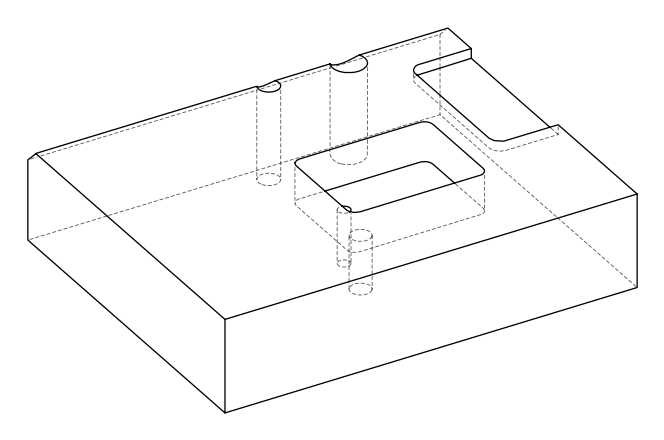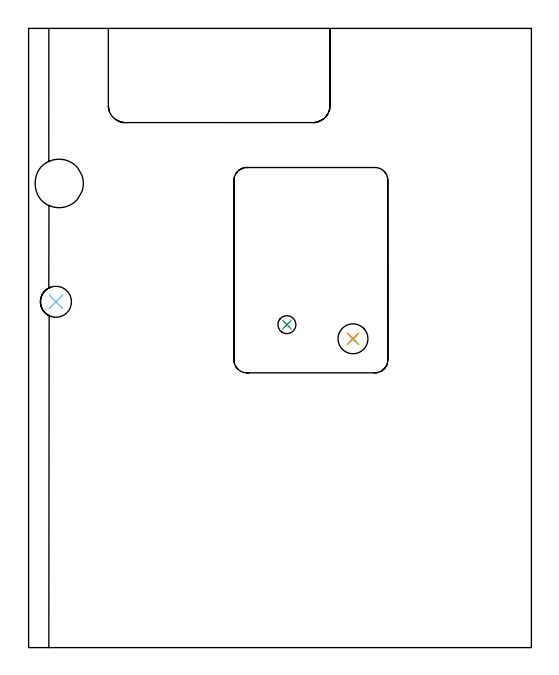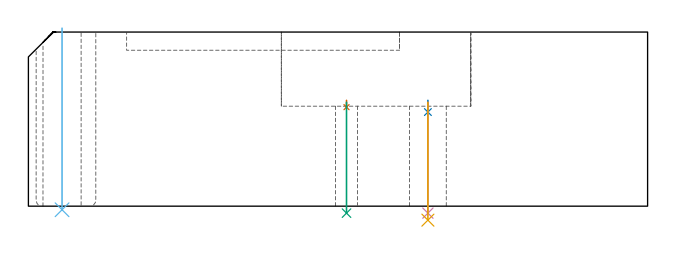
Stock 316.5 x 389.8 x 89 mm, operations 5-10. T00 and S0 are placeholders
(PLAN: 10 operations, 7 tool changes, 66.9 min)
(1 AREA_MILL | FG_CHAMFER_SURFACE | UGT0205_001 | 15.5 min | 31433 mm3)
(2 MILL_RECTANGULAR_POCKET | POCKET_RECTANGULAR_STRAIGHT | NXT0201_011 | Follow Part, ap 3, ae 75% | 37.84 min | 472021 mm3)
(3 MILL_SLOT | SLOT_PARTIAL_RECTANGULAR | NXT0201_012 | Follow Part, ap 4, ae 75% | 8.37 min | 76443 mm3)
(4 MILL_THROUGH_HOLE_FROM_SOLID_MATERIAL | STEP1HOLE_2 | NXT0201_007 | Circular | 4.02 min | 64114 mm3)
(5 SPOT_DRILL | STEP1HOLE | NXT0321_9005460120000 | 0.04 min | 30 mm3)
(6 SPOT_DRILL_1 | STEP1HOLE_1 | NXT0321_9005460120000 | 0.06 min | 147 mm3)
(7 DRILL_THROUGH_HOLE_INTO_CENTER | STEP1HOLE | NXT0301_084 | 0.24 min | 5100 mm3)
(8 DRILL_THROUGH_HOLE_INTO_CENTER_1 | STEP1HOLE_1 | NXT0301_084 | 0.24 min | 4968 mm3)
(9 DRILL_TO_ENLARGE_THROUGH_HOLE | STEP1HOLE_1 | UGT0301_256 | 0.25 min | 9020 mm3)
(10 INDEXABLE_INSERT_DRILL_THROUGH_HOLE_FROM_SOLID | STEP1HOLE_3 | NXT0302_010 | 0.37 min | 26407 mm3)
(TOOL UGT0205_001 | Chamfer Mill 20 x 3 x 45 deg. | D20 FL50 Z2)
(TOOL NXT0201_011 | ENDMILL 12mm [2P460-1200-NA 1630] | D12 FL38 Z6)
(TOOL NXT0201_012 | ENDMILL 16mm [2P460-1600-NA 1630] | D16 FL38 Z6)
(TOOL NXT0201_007 | ENDMILL 25mm [R216.25-25050GCK54P 1620] | D25 R3 FL54 Z5)
(TOOL NXT0321_9005460120000 | NC Spot Drill, 142deg, 12mm, Carbide, Uncoated | D12 PA142 FL30 Z2)
(TOOL NXT0301_084 | Carbide Drill 11.3mm [860.1-1130-034A1-MM 2214] | D11.3 PA140 FL55 Z2)
(TOOL UGT0301_256 | Twist Drill 18.8 mm | D18.8 PA118 FL135 Z2)
(TOOL NXT0302_010 | Index. Insert Drill 19.5mm [880-D1950L25-05] | D19.5 PA176 FL98 Z2)
(OP 5 SPOT_DRILL)
G17 G21 G94 G90
T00 M6
G54
G17 G0 G90 X162.6 Y203.3 S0 M3
G43 Z99. H0
G94 G81 G98 Z50.614 F250. R54.1
G80
M5
M2
(OP 6 SPOT_DRILL_1)
G17 G21 G94 G90
T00 M6
G54
G17 G0 G90 X204.2 Y194.4 S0 M3
G43 Z99. H0
G94 G81 G98 Z48.1 F250. R54.1
G80
M5
M2
(OP 7 DRILL_THROUGH_HOLE_INTO_CENTER)
G17 G21 G94 G90
T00 M6
G54
G17 G0 G90 X162.6 Y203.3 S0 M3
G43 Z99. H1
G94 G73 G98 Z-3.556 F250. Q10.931 R53.1
G80
M5
M2
(OP 8 DRILL_THROUGH_HOLE_INTO_CENTER_1)
G17 G21 G94 G90
T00 M6
G54
G17 G0 G90 X204.2 Y194.4 S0 M3
G43 Z99. H1
G94 G73 G98 Z-3.556 F250. Q10.931 R53.1
G80
M5
M2
(OP 9 DRILL_TO_ENLARGE_THROUGH_HOLE)
G17 G21 G94 G90
T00 M6
G54
G17 G0 G90 X204.2 Y194.4 S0 M3
G43 Z99. H0
G94 G73 G98 Z-7.148 F250. Q14.562 R53.1
G80
M5
M2
(OP 10 INDEXABLE_INSERT_DRILL_THROUGH_HOLE_FROM_SOLID)
G17 G21 G94 G90
T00 M6
G54
G17 G0 G90 X17.2 Y217.7 S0 M3
G43 Z99. H1
G94 G81 G98 Z-1.84 F250. R91.
G80
M5
M2
